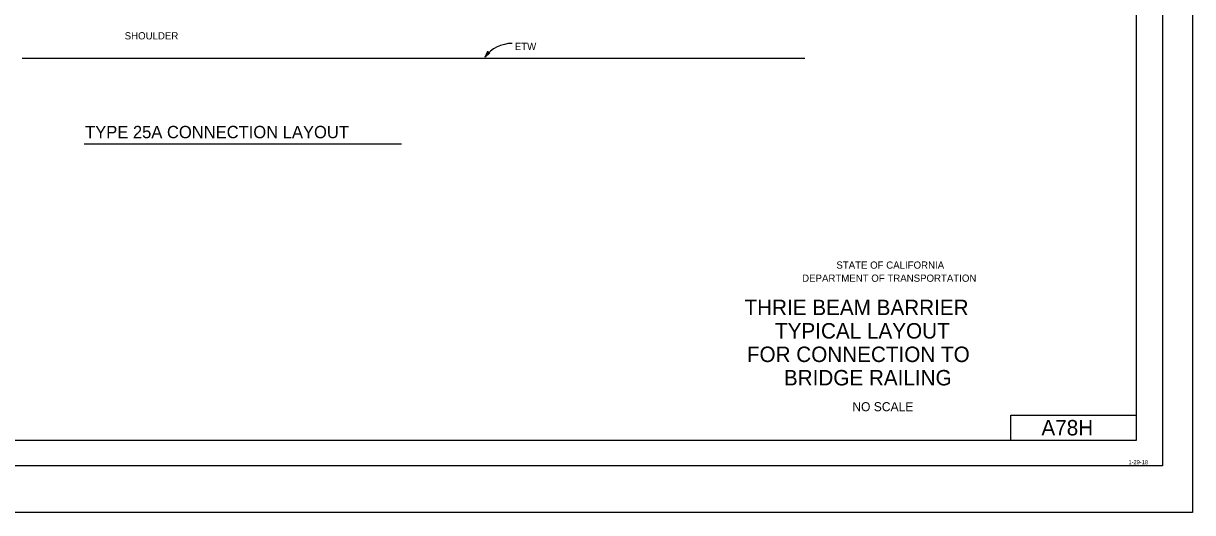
# Model space of a CAD drawing. Extents: x -894 to 866, y -476 to 714.
# Drawn here: x -268 to 866, y -476 to -2 of the extents above; entities that cross this region are included whole.
import ezdxf

# ---------------------------------------------------------------- set-up
doc = ezdxf.new("R2010")
doc.units = 0
for name, color, linetype in [('10 Sheet Format', 7, 'Continuous'), ('56 Stage 3 Anno', 7, 'Continuous'), ('57 Undefined', 7, 'Continuous'), ('60 Nongeo Data', 7, 'Continuous')]:
    doc.layers.add(name, color=color, linetype=linetype)

msp = doc.modelspace()

# ---------------------------------------------------------------- linework, layer by layer
at = {"layer": '10 Sheet Format'}
for p, q in [((811.5, -406), (811.5, 644)), ((689.5, -406), (689.5, -382)), ((689.5, -382), (811.5, -382)), ((-438.7, -406), (199.1, -406)), ((198.8, -406), (811.5, -406)), ((836.6, -431), (836.6, -431))]:
    msp.add_line(p, q, dxfattribs=at)
for points in [[(-894, 713.6), (866, 713.6), (866, -476.4), (-894, -476.4)], [(-863.4, 669), (836.6, 669), (836.6, -431), (-863.4, -431)], [(-863.4, 669), (836.6, 669), (836.6, -431), (-863.4, -431)]]:
    msp.add_lwpolyline(points, close=True, dxfattribs=at)
at = {"layer": '56 Stage 3 Anno'}
for p, q in [((179.6, -34.3), (182.2, -28.7)), ((184.3, -30.3), (179.6, -34.3)), ((180.4, -33.2), (182.3, -29.1)), ((183.9, -30.3), (180.4, -33.2)), ((181.3, -32.1), (182.5, -29.5)), ((183.4, -30.2), (181.3, -32.1)), ((182.1, -31), (182.6, -29.9)), ((183.1, -30.2), (182.1, -31)), ((182.2, -28.7), (182.2, -28.7)), ((182.2, -28.7), (182.7, -30.1)), ((182.7, -30.1), (184.3, -30.3)), ((184.3, -30.3), (184.3, -30.3)), ((179.6, -34.3), (179.6, -34.3))]:
    msp.add_line(p, q, dxfattribs=at)
msp.add_arc((206, -54.3), 33.2, 89.9495, 142.7409, dxfattribs=at)
at = {"layer": '57 Undefined'}
msp.add_line((-209.1, -118.4), (98.5, -118.4), dxfattribs=at)
at = {"layer": '60 Nongeo Data'}
msp.add_line((-269.3, -35.4), (489.8, -35.4), dxfattribs=at)

# ---------------------------------------------------------------- texts
at = {"layer": '10 Sheet Format'}
for s, height, p in [('STATE OF CALIFORNIA', 7, (520.4, -239.7)), ('DEPARTMENT OF TRANSPORTATION', 7, (487.2, -252.4)), ('THRIE BEAM BARRIER', 15, (431.3, -284.8)), ('TYPICAL LAYOUT', 15, (460.9, -307.5)), ('FOR CONNECTION TO', 15, (433.6, -330.3)), ('BRIDGE RAILING', 15, (469.5, -353)), ('NO SCALE', 8.75, (535.9, -378)), ('A78H', 15, (719.3, -401.5)), ('1-29-18', 4, (803.7, -429.5))]:
    msp.add_text(s, height=height, dxfattribs=at).set_placement(p)
at = {"layer": '57 Undefined'}
for s, height, p in [('SHOULDER', 7, (-169.9, -17.2)), ('ETW', 7, (208.5, -27.5)), ('TYPE 25A CONNECTION LAYOUT', 12, (-208.3, -113.1))]:
    msp.add_text(s, height=height, dxfattribs=at).set_placement(p)

doc.saveas('drawing.dxf')
